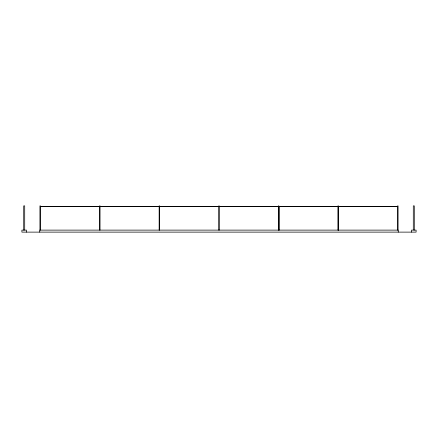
<?xml version="1.0" encoding="UTF-8"?>
<svg xmlns="http://www.w3.org/2000/svg" width="438" height="438" viewBox="0 0 438 438"><rect width="100%" height="100%" fill="white"/><g stroke="black" fill="none" stroke-linecap="round" stroke-linejoin="round"><path stroke-width="0.66" d="M413.291 229.945L413.291 205.882L414.293 205.882L414.293 230.114M159.142 206.375L100.039 206.429L159.142 206.44M159.646 206.375L218.748 206.429L159.646 206.44M278.354 206.375L219.252 206.429L278.354 206.44M278.858 206.375L337.961 206.375M278.858 206.44L338.267 206.44L338.267 230.114M411.485 232.118L411.485 230.114L416.1 230.114L416.1 232.118L21.9 232.118L21.9 230.114L26.515 230.114L26.515 232.118M398.273 232.118L398.273 230.114L39.727 230.114L39.727 232.118M398.071 230.114L398.071 205.882L397.567 205.882L397.567 230.103M338.465 230.103L338.465 205.882L337.961 205.882L337.961 230.114M279.159 206.44L279.159 230.114M278.858 230.114L278.858 205.882L278.354 205.882L278.354 230.103M219.252 230.103L219.252 205.882L218.748 205.882L218.748 230.103M159.646 230.103L159.646 205.882L159.142 205.882L159.142 230.103M100.039 230.103L100.039 205.882L99.535 205.882L99.535 230.103M40.433 230.103L40.433 205.882L39.929 205.882L39.929 230.114M24.709 230.114L24.709 205.882L23.707 205.882L23.707 230.114M99.535 206.429L40.433 206.429L99.535 206.44M397.567 206.429L338.465 206.429L397.567 206.44"/></g></svg>
